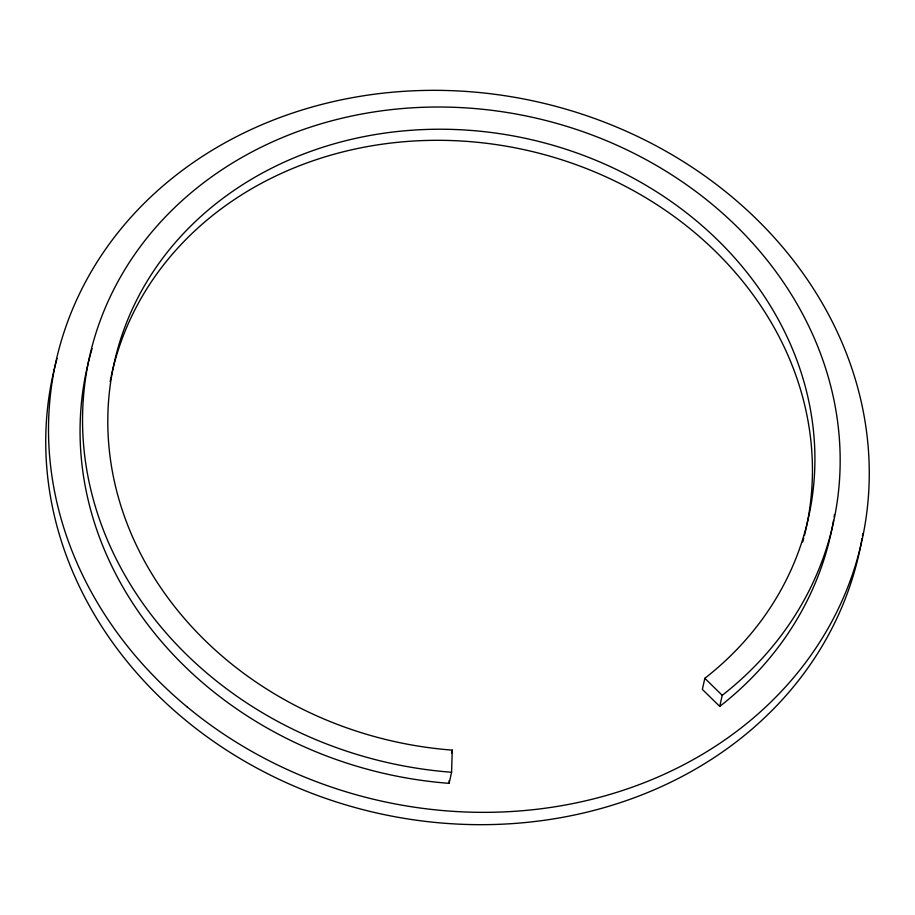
<?xml version="1.0" encoding="UTF-8"?>
<svg xmlns="http://www.w3.org/2000/svg" width="915" height="915" viewBox="0 0 915 915"><rect width="100%" height="100%" fill="white"/><g stroke="black" fill="none" stroke-linecap="round" stroke-linejoin="round"><path stroke-width="1.37" d="M90.185 355.329A381.063 330.67 12.6 0 0 449.116 783.343L449.196 780.575M449.116 783.343L451.587 772.26L452.239 750.117A355.661 308.63 12.6 0 1 122.313 334.158A355.661 308.63 12.6 0 1 645.967 185.299A355.661 308.63 12.6 0 1 704.836 678.312L702.354 689.407L719.75 706.414A381.063 330.67 12.6 0 0 833.554 520.315M451.621 752.896L452.239 750.117M719.75 706.414L722.221 695.32A381.063 330.67 12.6 0 0 659.155 167.09A381.063 330.67 12.6 0 0 98.099 326.575A381.063 330.67 12.6 0 0 451.587 772.26M704.836 678.312L722.221 695.32M862.021 538.375A412.825 358.234 12.6 0 1 377.975 813.263A412.825 358.234 12.6 0 1 57.039 358.44M862.834 533.445A412.825 358.234 12.6 0 1 862.433 535.916M90.494 354.219A381.063 330.67 12.6 0 1 92.083 348.672M834.469 514.607A381.063 330.67 12.6 0 1 834.125 516.895M111.207 376.385A355.661 308.63 12.6 0 1 528.47 150.655A355.661 308.63 12.6 0 1 804.422 535.481M803.747 538.089A355.661 308.63 12.6 0 1 802.707 541.989M110.143 381.669A355.661 308.63 12.6 0 1 110.932 377.701M187.072 706.86A412.825 358.234 12.6 0 0 861.061 544.436A412.825 358.234 12.6 0 0 328.508 102.72A412.825 358.234 12.6 0 0 187.072 706.86"/></g></svg>
